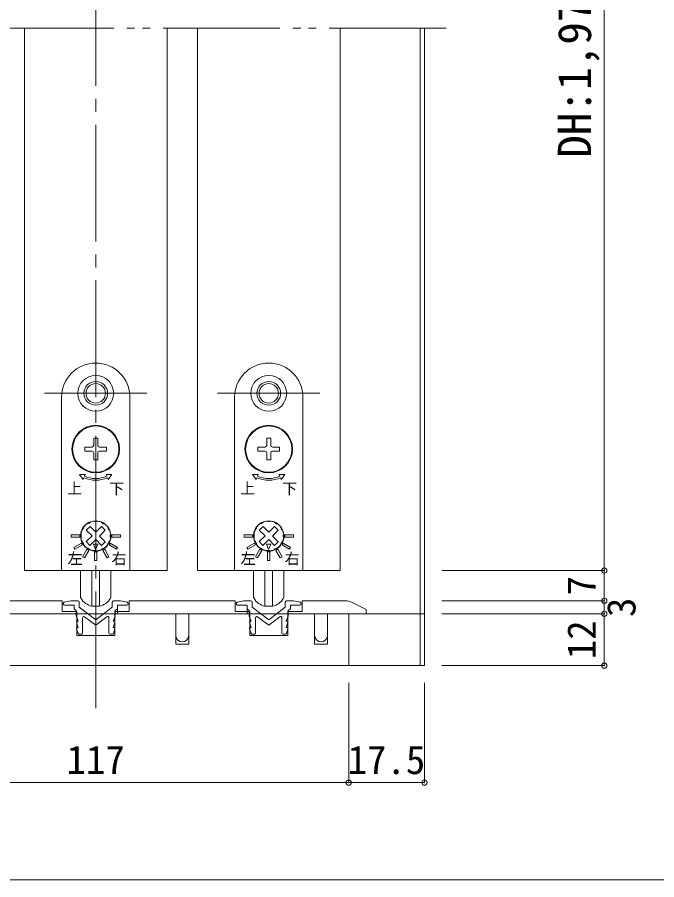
# Model space of a CAD drawing. Units: millimetres on the paper, enlarged 10 times, with parts at other scales. Extents: x -2000 to 2000, y -1385 to 1385.
# Drawn here: x -826 to -333, y -68 to 598 of the extents above; entities that cross this region are included whole.
import ezdxf
from ezdxf.enums import TextEntityAlignment as Align

# ---------------------------------------------------------------- set-up
doc = ezdxf.new("R2010")
doc.units = ezdxf.units.MM
doc.header["$LTSCALE"] = 10
doc.header["$PDMODE"] = 32
doc.header["$PDSIZE"] = 4
for name, pattern in [('CHAIN2', [12, 9, -1, 1, -1]), ('DOUBLE_CHAIN2', [12.8, 9, -1, 0.6, -0.6, 0.6, -1]), ('USER1', [19.05, 12.7, -6.35])]:
    doc.linetypes.add(name, pattern=pattern)
for name, color, linetype, lineweight in [('1-0_H-SYM', 7, 'Continuous', 20), ('1-1_0', 7, 'Continuous', 20), ('2-0_18', 7, 'Continuous', 20)]:
    doc.layers.add(name, color=color, linetype=linetype, lineweight=lineweight)
doc.styles.add('ＭＳ ゴシック', font='')
doc.styles.get('ＭＳ ゴシック').set_extended_font_data('MS Gothic')

msp = doc.modelspace()

# ---------------------------------------------------------------- linework, layer by layer
at = {"layer": '1-0_H-SYM'}
msp.add_lwpolyline([(380, -67.5), (-1950, -67.5), (-1950, 1335)], dxfattribs=at)
at = {"layer": '1-1_0'}
msp.add_lwpolyline([(380, -67.5), (-1950, -67.5), (-1950, 1335)], dxfattribs=at)
at = {"layer": '2-0_18', "color": 4, "linetype": 'CHAIN2', "lineweight": 9}
msp.add_line((-765.86, 1114.75), (-765.86, 64.27), dxfattribs=at)
at = {"layer": '2-0_18', "color": 4, "lineweight": 9}
for p, q in [((-373.88, 170.94), (-373.88, 934.75)), ((-499.19, 170.94), (-373.88, 170.94)), ((-373.88, 170.94), (-373.88, 147.6)), ((-499.19, 147.6), (-373.88, 147.6)), ((-373.88, 147.6), (-373.88, 137.6)), ((-499.19, 137.6), (-373.88, 137.6)), ((-373.88, 137.6), (-373.88, 97.6)), ((-499.19, 97.6), (-373.88, 97.6)), ((-570.89, 84.27), (-570.89, 7.38)), ((-570.89, 84.27), (-570.89, 7.38)), ((-512.52, 84.27), (-512.52, 7.38)), ((-960.82, 7.38), (-570.89, 7.38)), ((-570.89, 7.38), (-512.52, 7.38))]:
    msp.add_line(p, q, dxfattribs=at)
at = {"layer": '2-0_18', "linetype": 'DOUBLE_CHAIN2'}
msp.add_line((-495.86, 589.27), (-1035.86, 589.27), dxfattribs=at)
at = {"layer": '2-0_18'}
for p, q in [((-820.86, 589.27), (-820.86, 170.94)), ((-710.86, 589.27), (-710.86, 170.94)), ((-687.52, 589.27), (-687.52, 170.94)), ((-577.52, 589.27), (-577.52, 170.94)), ((-515.86, 589.27), (-515.86, 97.6)), ((-512.52, 589.27), (-512.52, 97.6)), ((-820.86, 170.94), (-710.86, 170.94)), ((-687.52, 170.94), (-577.52, 170.94)), ((-873.35, 147.6), (-799.75, 147.6)), ((-784.96, 147.58), (-790.07, 146.44)), ((-784.75, 147.6), (-779.64, 147.6)), ((-778.64, 146.6), (-778.64, 142.6)), ((-753.08, 146.6), (-753.08, 142.6)), ((-746.97, 147.6), (-752.08, 147.6)), ((-746.75, 147.58), (-741.64, 146.44)), ((-740.02, 139.27), (-740.02, 147.6)), ((-658.36, 147.6), (-740.02, 147.6)), ((-651.63, 147.58), (-656.74, 146.44)), ((-651.41, 147.6), (-646.3, 147.6)), ((-645.3, 146.6), (-645.3, 142.6)), ((-619.75, 146.6), (-619.75, 142.6)), ((-613.63, 147.6), (-618.75, 147.6)), ((-613.42, 147.58), (-608.31, 146.44)), ((-573.22, 147.6), (-606.69, 147.6)), ((-790.86, 145.27), (-790.86, 145.47)), ((-789.86, 144.27), (-786.41, 144.27)), ((-786.41, 144.27), (-782.52, 144.27)), ((-782.52, 141.35), (-780.86, 140.1)), ((-780.86, 136.06), (-780.86, 140.1)), ((-778.64, 142.6), (-765.86, 133.02)), ((-765.86, 133.02), (-753.08, 142.6)), ((-749.19, 141.35), (-750.86, 140.1)), ((-750.86, 136.06), (-750.86, 140.1)), ((-745.3, 144.27), (-749.19, 144.27)), ((-749.19, 141.35), (-749.19, 144.27)), ((-749.19, 137.6), (-749.19, 140.94)), ((-741.86, 144.27), (-745.3, 144.27)), ((-740.86, 145.47), (-740.86, 145.27)), ((-657.52, 145.47), (-657.52, 145.27)), ((-656.52, 144.27), (-653.08, 144.27)), ((-653.08, 144.27), (-649.19, 144.27)), ((-649.19, 141.35), (-649.19, 144.27)), ((-649.19, 141.35), (-647.52, 140.1)), ((-649.19, 137.6), (-649.19, 140.94)), ((-647.52, 136.06), (-647.52, 140.1)), ((-632.52, 133.02), (-645.3, 142.6)), ((-619.75, 142.6), (-632.52, 133.02)), ((-615.86, 141.35), (-617.52, 140.1)), ((-617.52, 136.06), (-617.52, 140.1)), ((-611.97, 144.27), (-615.86, 144.27)), ((-608.52, 144.27), (-611.97, 144.27)), ((-607.52, 145.27), (-607.52, 145.47)), ((-1019.19, 137.6), (-512.52, 137.6)), ((-780.86, 137.6), (-884.19, 137.6)), ((-811.19, 137.6), (-827.52, 137.6)), ((-780.52, 137.6), (-801.19, 137.6)), ((-780.81, 135.82), (-779.37, 131.97)), ((-776.02, 122.64), (-776.02, 134.48)), ((-765.86, 128.85), (-774.42, 135.28)), ((-765.86, 128.85), (-757.29, 135.28)), ((-755.69, 122.6), (-755.69, 134.48)), ((-750.9, 135.82), (-752.36, 131.94)), ((-751.19, 137.6), (-704.19, 137.6)), ((-699.19, 137.6), (-751.19, 137.6)), ((-647.52, 137.6), (-751.19, 137.6)), ((-751.15, 139.27), (-740.02, 139.27)), ((-704.19, 137.6), (-704.19, 114.27)), ((-699.19, 137.6), (-647.19, 137.6)), ((-647.19, 137.6), (-694.19, 137.6)), ((-647.48, 135.82), (-646.02, 131.94)), ((-642.69, 122.6), (-642.69, 134.48)), ((-632.52, 128.85), (-641.09, 135.28)), ((-632.52, 128.85), (-623.96, 135.28)), ((-622.36, 122.64), (-622.36, 134.48)), ((-617.57, 135.82), (-619.01, 131.97)), ((-617.86, 137.6), (-597.19, 137.6)), ((-587.19, 137.6), (-570.86, 137.6)), ((-587.19, 137.6), (-587.19, 114.27)), ((-570.86, 137.6), (-557.52, 137.6)), ((-570.86, 97.6), (-570.86, 137.6)), ((-780.57, 131.11), (-779.32, 126.97)), ((-779.93, 131.97), (-779.37, 131.97)), ((-779.93, 126.97), (-779.32, 126.97)), ((-751.75, 131.94), (-752.36, 131.94)), ((-751.11, 131.08), (-752.36, 126.94)), ((-751.75, 126.94), (-752.36, 126.94)), ((-647.27, 131.08), (-646.02, 126.94)), ((-646.63, 131.94), (-646.02, 131.94)), ((-646.63, 126.94), (-646.02, 126.94)), ((-617.81, 131.11), (-619.06, 126.97)), ((-618.45, 126.97), (-619.06, 126.97)), ((-618.45, 131.97), (-619.01, 131.97)), ((-779.47, 122.44), (-780.57, 126.11)), ((-778.83, 121.97), (-776.69, 121.97)), ((-752.85, 121.94), (-755.02, 121.94)), ((-752.21, 122.41), (-751.11, 126.08)), ((-646.17, 122.41), (-647.27, 126.08)), ((-645.53, 121.94), (-643.36, 121.94)), ((-619.55, 121.97), (-621.69, 121.97)), ((-618.91, 122.44), (-617.81, 126.11)), ((-512.52, 97.6), (-1019.19, 97.6)), ((-765.86, 97.6), (-960.86, 97.6)), ((-765.86, 97.6), (-570.86, 97.6))]:
    msp.add_line(p, q, dxfattribs=at)
at = {"layer": '2-0_18', "color": 2, "linetype": 'USER1', "lineweight": 18}
for p, q in [((-805.36, 307.6), (-726.36, 307.6)), ((-672.02, 307.6), (-593.02, 307.6))]:
    msp.add_line(p, q, dxfattribs=at)
at = {"layer": '2-0_18', "lineweight": 18}
for p, q in [((-792.19, 304.6), (-792.19, 170.94)), ((-739.52, 170.94), (-739.52, 304.6)), ((-658.86, 304.6), (-658.86, 170.94)), ((-606.19, 170.94), (-606.19, 304.6)), ((-764.36, 272.94), (-767.36, 272.94)), ((-767.36, 267.44), (-767.36, 272.94)), ((-764.36, 267.44), (-764.36, 272.94)), ((-631.02, 272.94), (-634.02, 272.94)), ((-634.02, 267.44), (-634.02, 272.94)), ((-631.02, 267.44), (-631.02, 272.94)), ((-757.52, 266.1), (-763.02, 266.1)), ((-757.52, 266.1), (-757.52, 263.1)), ((-624.19, 266.1), (-629.69, 266.1)), ((-624.19, 266.1), (-624.19, 263.1)), ((-768.69, 263.1), (-774.19, 263.1)), ((-767.36, 256.27), (-767.36, 261.77)), ((-764.36, 256.27), (-764.36, 261.77)), ((-757.52, 263.1), (-763.02, 263.1)), ((-635.36, 263.1), (-640.86, 263.1)), ((-634.02, 256.27), (-634.02, 261.77)), ((-631.02, 256.27), (-631.02, 261.77)), ((-624.19, 263.1), (-629.69, 263.1)), ((-764.36, 256.27), (-767.36, 256.27)), ((-631.02, 256.27), (-634.02, 256.27)), ((-768.69, 197.64), (-773.11, 202.17)), ((-765.82, 200.43), (-761.29, 204.85)), ((-635.35, 197.64), (-639.78, 202.17)), ((-632.49, 200.43), (-627.96, 204.85)), ((-773.22, 193.21), (-768.69, 197.64)), ((-770.42, 190.35), (-773.22, 193.21)), ((-770.42, 190.35), (-765.89, 194.77)), ((-761.47, 190.24), (-765.89, 194.77)), ((-758.61, 193.04), (-761.47, 190.24)), ((-639.88, 193.21), (-635.35, 197.64)), ((-637.09, 190.35), (-639.88, 193.21)), ((-637.09, 190.35), (-632.56, 194.77)), ((-628.14, 190.24), (-632.56, 194.77)), ((-625.27, 193.04), (-628.14, 190.24)), ((-792.19, 170.94), (-739.52, 170.94)), ((-777.52, 150.49), (-777.52, 170.94)), ((-768.77, 170.94), (-768.77, 143.42)), ((-762.94, 170.94), (-762.94, 143.42)), ((-754.19, 170.94), (-754.19, 150.49)), ((-658.86, 170.94), (-606.19, 170.94)), ((-644.19, 150.49), (-644.19, 170.94)), ((-635.44, 170.94), (-635.44, 143.42)), ((-629.61, 170.94), (-629.61, 143.42)), ((-620.86, 170.94), (-620.86, 150.49)), ((-768.77, 143.42), (-762.94, 143.42)), ((-635.44, 143.42), (-629.61, 143.42))]:
    msp.add_line(p, q, dxfattribs=at)
for points in [[(-768.69, 266.1), (-774.19, 266.1), (-774.19, 263.1)], [(-635.36, 266.1), (-640.86, 266.1), (-640.86, 263.1)], [(-774.53, 243.66), (-774.02, 244.89), (-778.35, 244.9), (-775.55, 241.2), (-775.04, 242.43)], [(-756.67, 242.43), (-756.16, 241.2), (-753.36, 244.9), (-757.69, 244.89), (-757.18, 243.66)], [(-641.2, 243.66), (-640.69, 244.89), (-645.02, 244.9), (-642.22, 241.2), (-641.71, 242.43)], [(-623.34, 242.43), (-622.83, 241.2), (-620.03, 244.9), (-624.36, 244.89), (-623.85, 243.66)], [(-765.82, 200.43), (-770.25, 204.96), (-773.11, 202.17)], [(-758.61, 193.04), (-763.03, 197.57), (-758.5, 201.99), (-761.29, 204.85)], [(-632.49, 200.43), (-636.91, 204.96), (-639.78, 202.17)], [(-625.27, 193.04), (-629.7, 197.57), (-625.16, 201.99), (-627.96, 204.85)]]:
    msp.add_lwpolyline(points, dxfattribs=at)
for points in [[(-784.86, 196.77), (-778.19, 196.77), (-778.19, 198.44), (-784.86, 198.44)], [(-746.86, 198.44), (-753.52, 198.44), (-753.52, 196.77), (-746.86, 196.77)], [(-651.52, 196.77), (-644.86, 196.77), (-644.86, 198.44), (-651.52, 198.44)], [(-613.52, 198.44), (-620.19, 198.44), (-620.19, 196.77), (-613.52, 196.77)], [(-781.9, 187.38), (-776.12, 190.71), (-776.95, 192.16), (-782.73, 188.82)], [(-774.64, 180.73), (-771.3, 186.5), (-772.75, 187.34), (-776.08, 181.56)], [(-765.98, 187.27), (-764.27, 191.25), (-767.6, 191.29)], [(-755.64, 181.56), (-758.97, 187.34), (-760.41, 186.5), (-757.08, 180.73)], [(-748.99, 188.82), (-754.76, 192.16), (-755.59, 190.71), (-749.82, 187.38)], [(-648.56, 187.38), (-642.79, 190.71), (-643.62, 192.16), (-649.4, 188.82)], [(-641.3, 180.73), (-637.97, 186.5), (-639.41, 187.34), (-642.75, 181.56)], [(-632.65, 187.27), (-630.93, 191.25), (-634.27, 191.29)], [(-622.3, 181.56), (-625.64, 187.34), (-627.08, 186.5), (-623.75, 180.73)], [(-615.65, 188.82), (-621.43, 192.16), (-622.26, 190.71), (-616.49, 187.38)], [(-765.02, 185.27), (-766.69, 185.27), (-766.69, 178.6), (-765.02, 178.6)], [(-631.69, 185.27), (-633.36, 185.27), (-633.36, 178.6), (-631.69, 178.6)]]:
    msp.add_lwpolyline(points, close=True, dxfattribs=at)
at = {"layer": '2-0_18'}
for points in [[(-825.16, 147.6), (-791.69, 147.6), (-791.69, 139.27), (-780.52, 139.27), (-780.52, 120.94), (-751.19, 120.94), (-751.19, 139.27)], [(-647.23, 139.27), (-658.36, 139.27), (-658.36, 147.6)], [(-606.69, 147.6), (-606.69, 139.27), (-617.86, 139.27), (-617.86, 120.94), (-647.19, 120.94), (-647.19, 139.27)], [(-557.52, 137.6), (-557.52, 140.94), (-568.75, 146.55)], [(-782.52, 141.35), (-782.52, 143.02), (-782.52, 144.27)], [(-615.86, 141.35), (-615.86, 143.02), (-615.86, 144.27)], [(-749.19, 137.6), (-735.86, 137.6), (-719.52, 137.6)], [(-694.19, 137.6), (-694.19, 114.27), (-704.19, 114.27)], [(-649.19, 137.6), (-662.52, 137.6), (-678.86, 137.6)], [(-597.19, 137.6), (-597.19, 114.27), (-587.19, 114.27)]]:
    msp.add_lwpolyline(points, dxfattribs=at)
at = {"layer": '2-0_18', "lineweight": 18}
for centre, radius in [((-765.86, 307.6), 13.83), ((-632.52, 307.6), 13.83), ((-765.86, 307.6), 9.17), ((-765.86, 307.6), 7.5), ((-632.52, 307.6), 9.17), ((-632.52, 307.6), 7.5), ((-765.86, 264.6), 18.33), ((-765.86, 264.6), 17.83), ((-632.52, 264.6), 18.33), ((-632.52, 264.6), 17.83)]:
    msp.add_circle(centre, radius, dxfattribs=at)
for centre, radius, start, end in [((-765.86, 304.6), 26.33, 0, 180), ((-632.52, 304.6), 26.33, 0, 180), ((-768.69, 267.44), 1.33, 270, 360), ((-763.02, 267.44), 1.33, 180, 270), ((-635.36, 267.44), 1.33, 270, 360), ((-629.69, 267.44), 1.33, 180, 270), ((-768.69, 261.77), 1.33, 360, 90), ((-763.02, 261.77), 1.33, 90, 180), ((-635.36, 261.77), 1.33, 360, 90), ((-629.69, 261.77), 1.33, 90, 180), ((-765.86, 264.6), 24, 247.5, 292.5), ((-765.86, 264.6), 22.67, 247.5, 292.5), ((-632.52, 264.6), 24, 247.5, 292.5), ((-632.52, 264.6), 22.67, 247.5, 292.5), ((-765.86, 197.6), 11.67, 98.90298, 201.09702), ((-765.86, 197.6), 11.5, 130.42431, 138.17431), ((-771.15, 203.82), 3.33, 99.87866, 130.42431), ((-765.86, 197.6), 11.17, 116.90028, 121.69834), ((-768.4, 205.36), 3.33, 108.17431, 138.71996), ((-765.86, 197.6), 11.5, 100.42431, 108.17431), ((-767.33, 205.63), 3.33, 69.87866, 100.42431), ((-767.3, 206.82), 2.33, 72.61143, 98.90298), ((-765.86, 211.44), 2.5, 252.61143, 287.38857), ((-765.86, 197.6), 11.17, 86.90028, 91.69834), ((-764.18, 205.6), 3.33, 78.17431, 108.71996), ((-764.41, 206.82), 2.33, 81.09702, 107.38857), ((-765.86, 197.6), 11.67, 338.90298, 81.09702), ((-765.86, 197.6), 11.5, 70.42431, 78.17431), ((-763.12, 205.3), 3.33, 39.87866, 70.42431), ((-765.86, 197.6), 11.17, 56.90028, 61.69834), ((-760.41, 203.69), 3.33, 48.17431, 78.71996), ((-632.52, 197.6), 11.67, 98.90298, 201.09702), ((-632.52, 197.6), 11.5, 130.42431, 138.17431), ((-637.82, 203.82), 3.33, 99.87866, 130.42431), ((-632.52, 197.6), 11.17, 116.90028, 121.69834), ((-635.07, 205.36), 3.33, 108.17431, 138.71996), ((-632.52, 197.6), 11.5, 100.42431, 108.17431), ((-634, 205.63), 3.33, 69.87866, 100.42431), ((-633.97, 206.82), 2.33, 72.61143, 98.90298), ((-632.52, 211.44), 2.5, 252.61143, 287.38857), ((-632.52, 197.6), 11.17, 86.90028, 91.69834), ((-630.85, 205.6), 3.33, 78.17431, 108.71996), ((-631.08, 206.82), 2.33, 81.09702, 107.38857), ((-632.52, 197.6), 11.67, 338.90298, 81.09702), ((-632.52, 197.6), 11.5, 70.42431, 78.17431), ((-629.79, 205.3), 3.33, 39.87866, 70.42431), ((-632.52, 197.6), 11.17, 56.90028, 61.69834), ((-627.08, 203.69), 3.33, 48.17431, 78.71996), ((-773.85, 199.28), 3.33, 168.17431, 198.71996), ((-765.86, 197.6), 11.5, 160.42431, 168.17431), ((-773.55, 200.34), 3.33, 129.87866, 160.42431), ((-765.86, 197.6), 11.17, 146.90028, 151.69834), ((-771.94, 203.05), 3.33, 138.17431, 168.71996), ((-765.86, 197.6), 11.5, 40.42431, 48.17431), ((-759.64, 202.9), 3.33, 9.87866, 40.42431), ((-765.86, 197.6), 11.17, 26.90028, 31.69834), ((-758.1, 200.15), 3.33, 18.17431, 48.71996), ((-765.86, 197.6), 11.5, 10.42431, 18.17431), ((-757.83, 199.08), 3.33, 339.87866, 10.42431), ((-640.52, 199.28), 3.33, 168.17431, 198.71996), ((-632.52, 197.6), 11.5, 160.42431, 168.17431), ((-640.22, 200.34), 3.33, 129.87866, 160.42431), ((-632.52, 197.6), 11.17, 146.90028, 151.69834), ((-638.61, 203.05), 3.33, 138.17431, 168.71996), ((-632.52, 197.6), 11.5, 40.42431, 48.17431), ((-626.31, 202.9), 3.33, 9.87866, 40.42431), ((-632.52, 197.6), 11.17, 26.90028, 31.69834), ((-624.76, 200.15), 3.33, 18.17431, 48.71996), ((-632.52, 197.6), 11.5, 10.42431, 18.17431), ((-624.49, 199.08), 3.33, 339.87866, 10.42431), ((-773.89, 196.12), 3.33, 159.87866, 190.42431), ((-765.86, 197.6), 11.5, 190.42431, 198.17431), ((-765.86, 197.6), 11.17, 176.90028, 181.69834), ((-773.62, 195.06), 3.33, 198.17431, 228.71996), ((-774.56, 194.24), 2.33, 201.09702, 227.38857), ((-758.16, 194.87), 3.33, 309.87866, 340.42431), ((-757.15, 194.24), 2.33, 312.61143, 338.90298), ((-765.86, 197.6), 11.5, 340.42431, 348.17431), ((-765.86, 197.6), 11.17, 356.90028, 1.69834), ((-757.86, 195.93), 3.33, 348.17431, 18.71996), ((-640.56, 196.12), 3.33, 159.87866, 190.42431), ((-632.52, 197.6), 11.5, 190.42431, 198.17431), ((-632.52, 197.6), 11.17, 176.90028, 181.69834), ((-640.28, 195.06), 3.33, 198.17431, 228.71996), ((-641.23, 194.24), 2.33, 201.09702, 227.38857), ((-624.83, 194.87), 3.33, 309.87866, 340.42431), ((-623.82, 194.24), 2.33, 312.61143, 338.90298), ((-632.52, 197.6), 11.5, 340.42431, 348.17431), ((-632.52, 197.6), 11.17, 356.90028, 1.69834), ((-624.53, 195.93), 3.33, 348.17431, 18.71996), ((-777.84, 190.69), 2.5, 12.61143, 47.38857), ((-765.86, 197.6), 11.17, 206.90028, 211.69834), ((-773.12, 191.74), 2.33, 192.61143, 218.90298), ((-772.07, 192.31), 3.33, 189.87866, 220.42431), ((-765.86, 197.6), 11.67, 218.90298, 321.09702), ((-765.86, 197.6), 11.5, 220.42431, 228.17431), ((-771.3, 191.52), 3.33, 228.17431, 258.71996), ((-765.86, 197.6), 11.17, 236.90028, 241.69834), ((-768.59, 189.91), 3.33, 219.87866, 250.42431), ((-765.86, 197.6), 11.5, 250.42431, 258.17431), ((-767.53, 189.61), 3.33, 258.17431, 288.71996), ((-765.86, 197.6), 11.17, 266.90028, 271.69834), ((-764.38, 189.57), 3.33, 249.87866, 280.42431), ((-765.86, 197.6), 11.5, 280.42431, 288.17431), ((-763.31, 189.84), 3.33, 288.17431, 318.71996), ((-765.86, 197.6), 11.17, 296.90028, 301.69834), ((-760.56, 191.39), 3.33, 279.87866, 310.42431), ((-765.86, 197.6), 11.5, 310.42431, 318.17431), ((-759.77, 192.16), 3.33, 318.17431, 348.71996), ((-758.59, 191.74), 2.33, 321.09702, 347.38857), ((-765.86, 197.6), 11.17, 326.90028, 331.69834), ((-753.88, 190.69), 2.5, 132.61143, 167.38857), ((-644.5, 190.69), 2.5, 12.61143, 47.38857), ((-632.52, 197.6), 11.17, 206.90028, 211.69834), ((-639.79, 191.74), 2.33, 192.61143, 218.90298), ((-638.74, 192.31), 3.33, 189.87866, 220.42431), ((-632.52, 197.6), 11.67, 218.90298, 321.09702), ((-632.52, 197.6), 11.5, 220.42431, 228.17431), ((-637.97, 191.52), 3.33, 228.17431, 258.71996), ((-632.52, 197.6), 11.17, 236.90028, 241.69834), ((-635.26, 189.91), 3.33, 219.87866, 250.42431), ((-632.52, 197.6), 11.5, 250.42431, 258.17431), ((-634.2, 189.61), 3.33, 258.17431, 288.71996), ((-632.52, 197.6), 11.17, 266.90028, 271.69834), ((-631.05, 189.57), 3.33, 249.87866, 280.42431), ((-632.52, 197.6), 11.5, 280.42431, 288.17431), ((-629.98, 189.84), 3.33, 288.17431, 318.71996), ((-632.52, 197.6), 11.17, 296.90028, 301.69834), ((-627.23, 191.39), 3.33, 279.87866, 310.42431), ((-632.52, 197.6), 11.5, 310.42431, 318.17431), ((-626.44, 192.16), 3.33, 318.17431, 348.71996), ((-625.26, 191.74), 2.33, 321.09702, 347.38857), ((-632.52, 197.6), 11.17, 326.90028, 331.69834), ((-620.54, 190.69), 2.5, 132.61143, 167.38857), ((-775.86, 150.49), 1.67, 180, 210.56067), ((-765.81, 156.42), 13.33, 210.56067, 257.16143), ((-765.9, 156.42), 13.33, 282.83857, 329.43933), ((-755.86, 150.49), 1.67, 329.43933, 360), ((-642.52, 150.49), 1.67, 180, 210.56067), ((-632.48, 156.42), 13.33, 210.56067, 257.16143), ((-632.57, 156.42), 13.33, 282.83857, 329.43933), ((-622.52, 150.49), 1.67, 329.43933, 360)]:
    msp.add_arc(centre, radius, start, end, dxfattribs=at)
at = {"layer": '2-0_18'}
for centre, radius, start, end in [((-789.86, 145.47), 1, 102.52881, 180), ((-784.75, 146.6), 1, 90, 102.52881), ((-784.75, 146.6), 1, 90, 102.52881), ((-784.75, 146.6), 1, 90, 102.52881), ((-784.75, 146.6), 1, 90, 102.52881), ((-779.64, 146.6), 1, 0, 90), ((-752.08, 146.6), 1, 90, 180), ((-746.97, 146.6), 1, 77.47119, 90), ((-741.86, 145.47), 1, 0, 77.47119), ((-656.52, 145.47), 1, 102.52881, 180), ((-651.41, 146.6), 1, 90, 102.52881), ((-646.3, 146.6), 1, 0, 90), ((-618.75, 146.6), 1, 90, 180), ((-613.63, 146.6), 1, 77.47119, 90), ((-613.63, 146.6), 1, 77.47119, 90), ((-613.63, 146.6), 1, 77.47119, 90), ((-613.63, 146.6), 1, 77.47119, 90), ((-608.52, 145.47), 1, 0, 77.47119), ((-573.22, 137.6), 10, 63.43495, 90), ((-789.86, 145.27), 1, 180, 270), ((-741.86, 145.27), 1, 270, 0), ((-656.52, 145.27), 1, 180, 270), ((-608.52, 145.27), 1, 270, 0), ((-780.19, 136.06), 0.667, 180, 200.55605), ((-780.19, 136.06), 0.667, 180, 200.55605), ((-780.19, 136.06), 0.667, 180, 200.55605), ((-780.19, 136.06), 0.667, 180, 200.55605), ((-775.02, 134.48), 1, 53.1301, 180), ((-756.69, 134.48), 1, 0, 126.8699), ((-751.52, 136.06), 0.667, 339.44395, 0), ((-751.52, 136.06), 0.667, 339.44395, 0), ((-751.52, 136.06), 0.667, 339.44395, 0), ((-646.86, 136.06), 0.667, 180, 200.55605), ((-646.86, 136.06), 0.667, 180, 200.55605), ((-646.86, 136.06), 0.667, 180, 200.55605), ((-641.69, 134.48), 1, 53.1301, 180), ((-623.36, 134.48), 1, 0, 126.8699), ((-618.19, 136.06), 0.667, 339.44395, 0), ((-618.19, 136.06), 0.667, 339.44395, 0), ((-618.19, 136.06), 0.667, 339.44395, 0), ((-618.19, 136.06), 0.667, 339.44395, 0), ((-779.93, 131.3), 0.667, 90, 196.69924), ((-779.93, 126.3), 0.667, 90, 196.69924), ((-751.75, 131.27), 0.667, 343.30076, 90), ((-751.75, 126.27), 0.667, 343.30076, 90), ((-646.63, 131.27), 0.667, 90, 196.69924), ((-646.63, 126.27), 0.667, 90, 196.69924), ((-618.45, 131.3), 0.667, 343.30076, 90), ((-618.45, 126.3), 0.667, 343.30076, 90), ((-778.83, 122.64), 0.667, 196.69924, 270), ((-776.69, 122.64), 0.667, 270, 0), ((-755.02, 122.6), 0.667, 180, 270), ((-752.85, 122.6), 0.667, 270, 343.30076), ((-699.19, 120.94), 5, 180, 0), ((-645.53, 122.6), 0.667, 196.69924, 270), ((-643.36, 122.6), 0.667, 270, 0), ((-621.69, 122.64), 0.667, 180, 270), ((-619.55, 122.64), 0.667, 270, 343.30076), ((-592.19, 120.94), 5, 180, 0)]:
    msp.add_arc(centre, radius, start, end, dxfattribs=at)
at = {"layer": '2-0_18', "color": 4}
for p in [(-373.88, 170.94), (-373.88, 147.6), (-373.88, 137.6), (-373.88, 97.6), (-570.89, 7.38), (-512.52, 7.38)]:
    msp.add_point(p, dxfattribs=at)

# ---------------------------------------------------------------- texts
at = {"layer": '2-0_18', "style": 'ＭＳ ゴシック'}
for s, height, p in [('DH:1,970', 25.66, (-376.38, 489.18)), ('7', 21.99, (-373.88, 151.77)), ('3', 21.99, (-343.24, 135.1)), ('12', 21.99, (-373.88, 102.6))]:
    msp.add_text(s, height=height, rotation=90, dxfattribs=at).set_placement(p, align=Align.BOTTOM_LEFT)
for s, height, p in [('上', 8.55, (-787.93, 227.54)), ('上', 8.55, (-654.6, 227.54)), ('下', 8.55, (-755.61, 227.29)), ('下', 8.55, (-622.28, 227.29)), ('左', 8.55, (-787.62, 173.36)), ('右', 8.55, (-753.64, 173.28)), ('左', 8.55, (-654.29, 173.36)), ('右', 8.55, (-620.31, 173.28)), ('117', 21.99, (-788.35, 7.38)), ('17.5', 21.99, (-571.71, 7.38))]:
    msp.add_text(s, height=height, dxfattribs=at).set_placement(p, align=Align.BOTTOM_LEFT)

doc.saveas('drawing.dxf')
